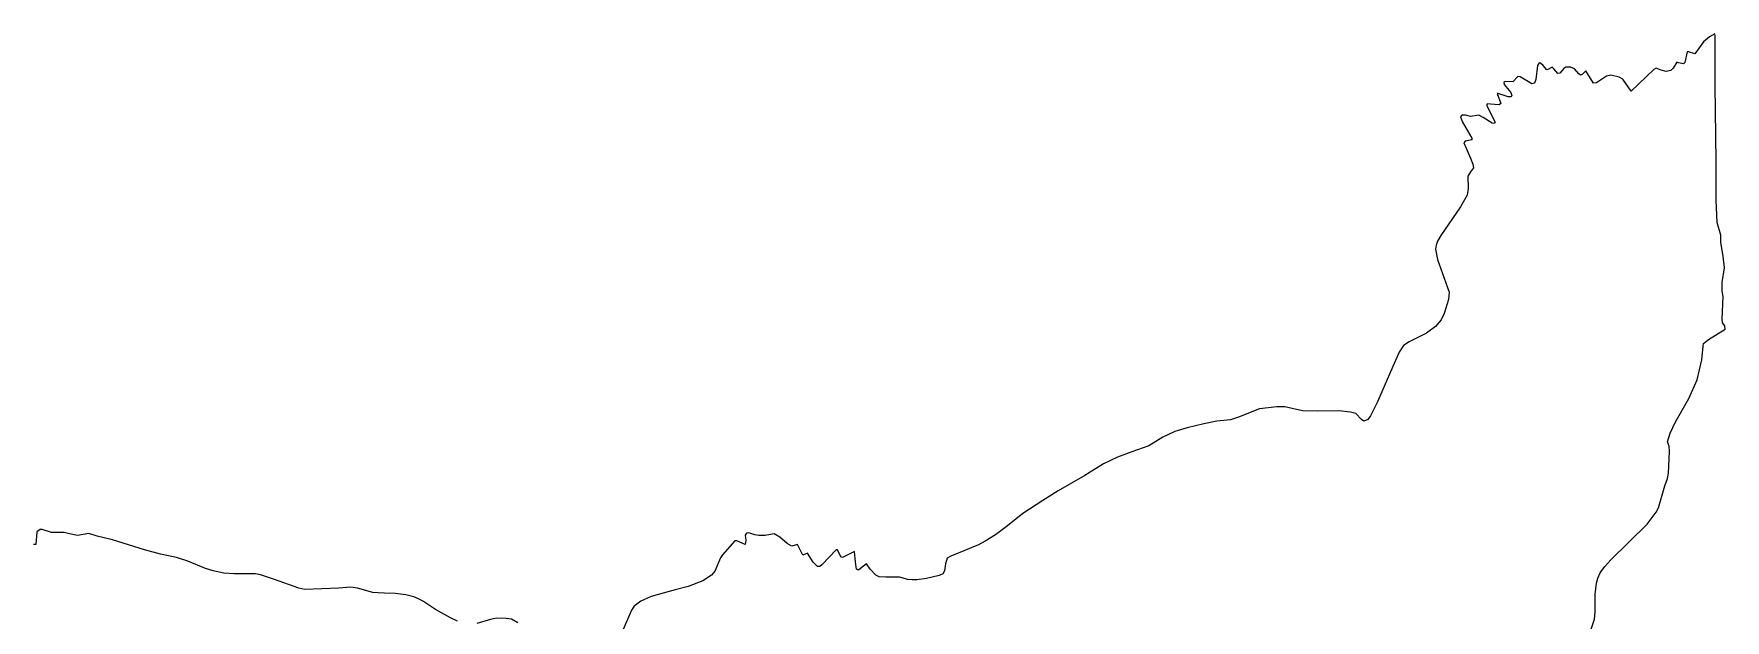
# Model space of a CAD drawing. Extents: x 1206804 to 1210977, y 6152742 to 6157901.
# Drawn here: x 1209279 to 1210945, y 6155310 to 6155888 of the extents above; entities that cross this region are included whole.
import ezdxf

# ---------------------------------------------------------------- set-up
doc = ezdxf.new("R2010")
doc.units = 0
doc.linetypes.add('CONTINU', pattern=[0])
doc.layers.add('1SECTION', color=7, linetype='CONTINU')

msp = doc.modelspace()

# ---------------------------------------------------------------- linework, layer by layer
at = {"layer": '1SECTION'}
for points in [[(1210811.15, 6155295.87), (1210815.86, 6155310.64), (1210816.55, 6155317.73), (1210816.65, 6155334.86), (1210817.79, 6155346.15), (1210819.12, 6155351.08), (1210821.56, 6155356.32), (1210826.09, 6155362.46), (1210832.01, 6155369.09), (1210867.8, 6155404.29), (1210876.62, 6155415.99), (1210878.84, 6155420.35), (1210885.25, 6155441.85), (1210887.79, 6155449.12), (1210888.71, 6155454.28), (1210889.74, 6155475.76), (1210889.59, 6155480.91), (1210887.98, 6155485.31), (1210890.52, 6155494), (1210895.53, 6155504.47), (1210908.75, 6155528.2), (1210917.1, 6155546.45), (1210921.68, 6155566.1), (1210922.85, 6155579.75), (1210923.18, 6155582.24), (1210928.13, 6155586.14), (1210944.65, 6155596.34), (1210944.21, 6155599.61), (1210941.94, 6155602.64), (1210941.55, 6155606.23), (1210942.81, 6155628.5), (1210941.74, 6155633.71), (1210941.74, 6155642.34), (1210943.86, 6155656.69), (1210942.77, 6155668.19), (1210940.42, 6155681.84), (1210940.4, 6155688.99), (1210936.76, 6155701.53), (1210935.66, 6155723.51), (1210935.81, 6155761.89), (1210934.77, 6155836.58), (1210934.81, 6155885.59), (1210934.31, 6155887.55), (1210929.27, 6155884.69), (1210923.36, 6155879.7), (1210914.85, 6155867.67), (1210908.61, 6155869.91), (1210907.1, 6155869.78), (1210905.01, 6155859.24), (1210903.47, 6155857.89), (1210898.76, 6155858.99), (1210897.11, 6155859.68), (1210893.56, 6155853.69), (1210890.97, 6155851.26), (1210886.65, 6155850.51), (1210881.49, 6155851.64), (1210876.83, 6155853.73), (1210874.27, 6155852.52), (1210851.94, 6155830.95), (1210843.81, 6155842.71), (1210840.25, 6155844.72), (1210832.11, 6155846.86), (1210827.7, 6155845.86), (1210817.93, 6155839.15), (1210814.83, 6155839.03), (1210807.46, 6155851.14), (1210804.07, 6155847.84), (1210802.06, 6155846.83), (1210800.37, 6155848.04), (1210796.26, 6155853), (1210792.36, 6155854.68), (1210787.86, 6155854.66), (1210785.62, 6155853.42), (1210781.81, 6155848.87), (1210779.89, 6155848.56), (1210775.81, 6155853.07), (1210774.25, 6155854.59), (1210770.68, 6155852.55), (1210768.91, 6155852.16), (1210765.39, 6155856.44), (1210762.85, 6155858.61), (1210761.31, 6155858.92), (1210759.9, 6155856.25), (1210758.12, 6155842.43), (1210756.94, 6155838.79), (1210754.21, 6155838.25), (1210742.74, 6155844.97), (1210740.47, 6155845.45), (1210735.39, 6155840.12), (1210727.99, 6155840.66), (1210726.65, 6155839.72), (1210727.01, 6155837.43), (1210733.67, 6155829.83), (1210734.49, 6155826.6), (1210733.84, 6155825.34), (1210730.99, 6155825.39), (1210721.17, 6155828.72), (1210719.91, 6155828.54), (1210723.75, 6155818.89), (1210722.16, 6155817.4), (1210713.65, 6155818.28), (1210710.46, 6155818.61), (1210709.54, 6155817.18), (1210718.07, 6155800.51), (1210717.44, 6155799.17), (1210714.99, 6155799.57), (1210706.18, 6155805.16), (1210702.16, 6155807.36), (1210693.72, 6155806.02), (1210689.03, 6155807.26), (1210685.28, 6155807.23), (1210684.07, 6155805.61), (1210685.88, 6155800.37), (1210695.06, 6155784.7), (1210695.14, 6155782.98), (1210688.58, 6155781.58), (1210687.14, 6155780.1), (1210693.88, 6155764.85), (1210696.11, 6155759.19), (1210696.9, 6155755.35), (1210693.87, 6155751.48), (1210691.23, 6155747.27), (1210691.63, 6155735.03), (1210690.41, 6155728.54), (1210683.92, 6155716.93), (1210664.71, 6155688.56), (1210661.14, 6155683.15), (1210659.85, 6155679.05), (1210659.19, 6155675.39), (1210661.45, 6155665.16), (1210672.94, 6155632.87), (1210672.16, 6155625.52), (1210668, 6155611.82), (1210664.93, 6155605.7), (1210659.29, 6155599.05), (1210650.48, 6155592.56), (1210633.24, 6155583.91), (1210627.88, 6155580.35), (1210623.58, 6155573.8), (1210614.87, 6155554.42), (1210602.13, 6155524.82), (1210595.18, 6155510.92), (1210592.81, 6155507.19), (1210588.8, 6155505.85), (1210586.49, 6155507.3), (1210580.72, 6155513.17), (1210575.51, 6155514.51), (1210564.22, 6155515.91), (1210542.94, 6155515.46), (1210528.39, 6155515.84), (1210511.01, 6155519.78), (1210503.11, 6155519.92), (1210485.9, 6155517.94), (1210465.18, 6155509.58), (1210457.4, 6155507.01), (1210444.08, 6155505.68), (1210431.22, 6155503.18), (1210414.61, 6155499.17), (1210402.48, 6155495.48), (1210390.76, 6155489.99), (1210376.88, 6155481.41), (1210360.33, 6155475.44), (1210346.25, 6155470.15), (1210332.33, 6155463.66), (1210313.78, 6155452.18), (1210287.57, 6155437.1), (1210272.54, 6155427.5), (1210252.8, 6155414.8), (1210237.78, 6155402.57), (1210226.04, 6155393.57), (1210215.79, 6155387.26), (1210209.22, 6155383.83), (1210181.92, 6155372.56), (1210178.34, 6155370.67), (1210176.7, 6155365.05), (1210175.72, 6155358.22), (1210173.98, 6155355.31), (1210170.56, 6155353.63), (1210158.12, 6155350.73), (1210148.51, 6155349.4), (1210143.81, 6155349.32), (1210139.43, 6155349.63), (1210131.43, 6155351.97), (1210118.02, 6155351.92), (1210111.28, 6155352.21), (1210108.01, 6155354.03), (1210102.33, 6155359.94), (1210098.77, 6155364.92), (1210091.28, 6155359.28), (1210089.95, 6155358.99), (1210089.14, 6155359.79), (1210088.14, 6155366.81), (1210087, 6155377.39), (1210075.22, 6155371.36), (1210073.44, 6155372.07), (1210070.26, 6155378.84), (1210069.15, 6155378.89), (1210054.97, 6155364.17), (1210052.76, 6155362.46), (1210050.58, 6155362.5), (1210046.18, 6155366.67), (1210040.7, 6155375.65), (1210036.03, 6155373.58), (1210030.95, 6155384.24), (1210025.33, 6155382.61), (1210020.64, 6155385.09), (1210013.5, 6155391.26), (1210008.05, 6155394.68), (1209999.17, 6155392.89), (1209992.77, 6155392.92), (1209988.94, 6155393.71), (1209982.83, 6155395.56), (1209980.82, 6155395.21), (1209979.23, 6155393.28), (1209980, 6155387.92), (1209979.4, 6155384.22), (1209971.16, 6155387.59), (1209969.22, 6155387.62), (1209957.05, 6155373.82), (1209954.99, 6155371.02), (1209949.63, 6155357.74), (1209946.11, 6155354), (1209937.75, 6155348.17), (1209923.26, 6155342.77), (1209910.53, 6155339.35), (1209886.61, 6155332.73), (1209876.6, 6155328.34), (1209870.06, 6155323.23), (1209867.39, 6155319.48), (1209858.21, 6155298.17)], [(1209695.98, 6155308.68), (1209688.98, 6155311.7), (1209674.33, 6155319.89), (1209662.38, 6155327.93), (1209658.14, 6155330.4), (1209653.06, 6155332.46), (1209645.1, 6155334.51), (1209634.69, 6155335.96), (1209623.95, 6155336.08), (1209617.74, 6155336.39), (1209612.63, 6155336.92), (1209597.44, 6155341.03), (1209590.89, 6155341.97), (1209579.16, 6155341.22), (1209545.8, 6155339.66), (1209539.76, 6155341.18), (1209515.62, 6155349.47), (1209502.12, 6155354.13), (1209497.17, 6155355.35), (1209475.96, 6155355.18), (1209465.88, 6155355.98), (1209455.5, 6155358.33), (1209447.93, 6155360.45), (1209430.47, 6155367.6), (1209419.28, 6155371.37), (1209403.59, 6155374.75), (1209387.71, 6155378.73), (1209356.25, 6155388.81), (1209340.95, 6155392.45), (1209333, 6155394.85), (1209321.67, 6155392.98), (1209313.73, 6155394.8), (1209308.54, 6155395.99), (1209296.19, 6155396.05), (1209286.9, 6155398.89), (1209284.82, 6155398.96), (1209281.59, 6155396.53), (1209280.58, 6155383.97), (1209278.38, 6155384.12)], [(1209755.45, 6155306.9), (1209749.06, 6155310.65), (1209743.87, 6155311.15), (1209734.57, 6155311.47), (1209728.38, 6155310.32), (1209715.19, 6155306.33)]]:
    msp.add_lwpolyline(points, dxfattribs=at)

doc.saveas('drawing.dxf')
